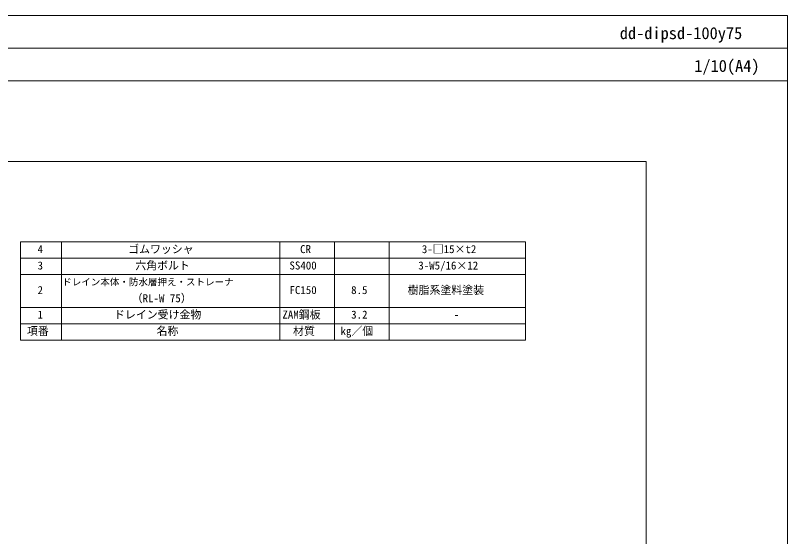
# Model space of a CAD drawing. Units: millimetres, scale not verified. Extents: x -1380 to 1380, y -955 to 955.
# Drawn here: x -35 to 1380, y 0 to 955 of the extents above; entities that cross this region are included whole.
import ezdxf
from ezdxf.enums import TextEntityAlignment as Align

# ---------------------------------------------------------------- set-up
doc = ezdxf.new("R2010")
doc.units = ezdxf.units.MM
doc.header["$LTSCALE"] = 3
for name, color, linetype, lineweight in [('0-0_0', 7, 'Continuous', 15), ('0-7_WAKU', 7, 'Continuous', 18), ('0-8_MOJI', 7, 'Continuous', 18)]:
    doc.layers.add(name, color=color, linetype=linetype, lineweight=lineweight)
doc.styles.add('ＭＳ ゴシック', font='')
doc.styles.get('ＭＳ ゴシック').set_extended_font_data('MS Gothic')

msp = doc.modelspace()

# ---------------------------------------------------------------- linework, layer by layer
at = {"layer": '0-0_0', "lineweight": 18}
msp.add_line((-1380.079, 895.108), (1379.921, 895.108), dxfattribs=at)
msp.add_lwpolyline([(-1121.329, -807.392), (1121.171, -807.392), (1121.171, 687.608), (-1121.329, 687.608)], close=True, dxfattribs=at)
at = {"layer": '0-7_WAKU'}
for points in [[(1379.921, 835.108), (-1380.079, 835.108), (-1380.079, 955.108), (1379.921, 955.108)], [(-1380.079, -954.892), (1379.921, -954.892), (1379.921, 955.108), (-1380.079, 955.108)]]:
    msp.add_lwpolyline(points, close=True, dxfattribs=at)
at = {"layer": '0-8_MOJI'}
for p, q in [((49.921, 360.108), (49.921, 540.108)), ((449.921, 540.108), (449.921, 360.108)), ((549.921, 540.108), (549.921, 360.108)), ((649.921, 360.108), (649.921, 540.108)), ((-25.079, 510.108), (899.921, 510.108)), ((-25.079, 480.108), (899.921, 480.108)), ((-25.079, 420.108), (899.921, 420.108)), ((-25.079, 390.108), (899.921, 390.108))]:
    msp.add_line(p, q, dxfattribs=at)
msp.add_lwpolyline([(-25.079, 360.108), (899.921, 360.108), (899.921, 540.108), (-25.079, 540.108)], close=True, dxfattribs=at)

# ---------------------------------------------------------------- texts
at = {"layer": '0-7_WAKU', "style": 'ＭＳ ゴシック'}
for s, p in [('dd-dipsd-100y75', (1072.535, 905.108)), ('1/10(A4)', (1208.982, 845.108))]:
    msp.add_text(s, height=21.99, dxfattribs=at).set_placement(p, align=Align.BOTTOM_LEFT)
at = {"layer": '0-8_MOJI', "style": 'ＭＳ ゴシック'}
for s, height, p in [('4', 14.66, (5.923, 515.108)), ('ゴムワッシャ', 14.66, (171.951, 515.108)), ('CR', 14.66, (486.926, 515.108)), ('3-□15×t2', 14.66, (709.946, 515.108)), ('3', 14.66, (5.923, 485.108)), ('六角ボルト', 14.66, (184.946, 485.108)), ('SS400', 14.66, (467.433, 485.108)), ('3-W5/16×12', 14.66, (703.449, 485.108)), ('ドレイン本体・防水層押え・ストレーナ', 12.46, (51.098, 456.608)), ('2', 14.66, (5.923, 440.108)), ('FC150', 14.66, (467.433, 440.108)), ('8.5', 14.66, (580.428, 440.108)), ('樹脂系塗料塗装', 14.66, (683.956, 440.108)), ('（RL-W 75）', 14.66, (178.449, 425.108)), ('1', 14.66, (5.923, 395.108)), ('ドレイン受け金物', 14.66, (145.961, 395.108)), ('ZAM鋼板', 14.66, (454.438, 395.108)), ('3.2', 14.66, (580.428, 395.108)), ('-', 14.66, (768.423, 395.108)), ('項番', 14.66, (-13.569, 365.108)), ('名称', 14.66, (223.931, 365.108)), ('材質', 14.66, (473.931, 365.108)), ('kg／個', 14.66, (560.936, 365.108))]:
    msp.add_text(s, height=height, dxfattribs=at).set_placement(p, align=Align.BOTTOM_LEFT)

doc.saveas('drawing.dxf')
